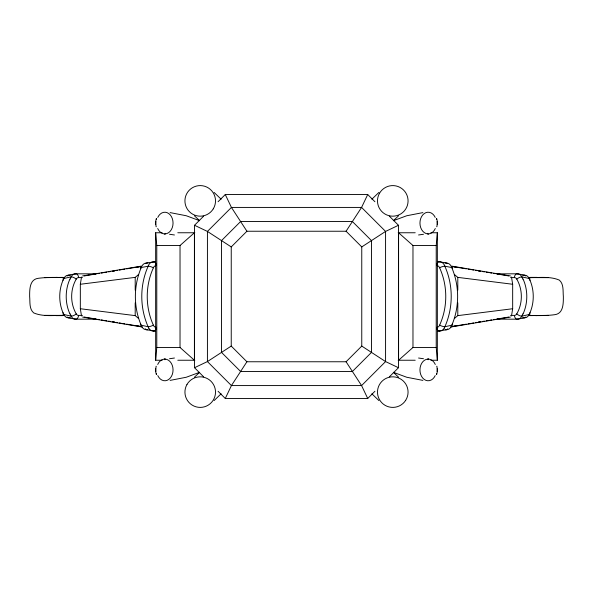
<?xml version="1.0" encoding="UTF-8"?>
<svg xmlns="http://www.w3.org/2000/svg" width="593" height="593" viewBox="0 0 593 593"><rect width="100%" height="100%" fill="white"/><g stroke="black" fill="none" stroke-linecap="round" stroke-linejoin="round"><path stroke-width="0.89" d="M156.47 218.52L156.278 219.106L156.433 218.654C155.04 219.825 156.233 228.683 156.233 226.741M156.233 366.259C156.233 364.317 155.04 373.182 156.433 374.346L156.278 373.894L156.47 374.479M436.767 226.741C436.767 228.683 437.96 219.818 436.567 218.654L436.722 219.106L436.53 218.52M436.53 374.479L436.722 373.894L436.567 374.346C437.96 373.175 436.767 364.317 436.767 366.259M155.751 368.764L155.707 369.387M437.241 224.265L437.293 223.613M155.714 222.323L155.759 221.678L155.707 222.353M437.286 370.677L437.241 371.322L437.293 370.647M162.119 360.24L155.655 360.24L156.782 347.491L156.782 245.509L155.655 232.76L162.119 232.76M430.881 360.24L437.345 360.24L436.218 347.491L436.218 245.509L437.345 232.76L430.881 232.76M81.508 315.987L80.337 308.738L80.337 284.262L81.508 277.013M511.492 315.987L512.663 308.738L512.663 284.262L511.492 277.013M63.006 280.541L63.925 278.473A6.775 5.204 83.2 0 1 68.373 275.248A3.921 2.335 83.7 0 0 67.202 276.019M529.994 312.459L529.075 314.527A6.775 5.204 83.2 0 1 524.627 317.752A3.921 2.335 83.7 0 0 525.798 316.981M156.248 265.59A3.884 3.113 -90 0 0 153.394 267.799C145.196 285.774 145.196 307.137 153.365 325.127A3.899 3.121 90 0 0 156.226 327.336M436.774 327.336A3.899 3.121 -90 0 0 439.635 325.12C447.811 307.137 447.789 285.774 439.606 267.791A3.884 3.113 90 0 0 436.752 265.59M70.07 279.17L71.234 276.82A4.003 1.394 29.9 0 1 76.223 279.133A3.476 2.787 -90 0 1 78.565 277.606L82.464 277.591M522.93 313.83L521.766 316.18A4.003 1.445 30.1 0 1 516.725 313.867A3.476 2.787 -90 0 1 514.435 315.394L510.536 315.409M218.083 391.276L225.281 398.481L231.426 385.576L246.918 361.76L346.082 361.76L361.76 346.082L361.76 246.918L346.082 231.24L246.918 231.24L231.24 246.918L231.24 346.082L246.918 361.76M374.917 201.724L367.719 194.519L361.574 207.424L346.082 231.24M444.246 328.137C453.297 308.79 453.586 285.663 444.809 266.168A7.205 5.641 -84.1 0 0 444.209 264.774A7.768 6.078 -84.2 0 0 439.45 261.772L437.53 261.772M76.223 279.133C70.137 289.703 70.137 303.297 76.223 313.867A3.476 2.787 90 0 0 78.565 315.394L82.464 315.409M516.777 313.867C522.863 303.297 522.863 289.703 516.777 279.133A3.476 2.787 90 0 0 514.435 277.606L510.536 277.591M203.681 376.881L194.519 367.719L194.519 225.281L203.681 216.119M218.083 201.724L225.281 194.519L367.719 194.519M225.281 398.481L367.719 398.481L374.917 391.276M389.319 376.881L398.481 367.719L398.481 225.281L389.319 216.119M371.885 199.196L378.897 192.429M221.115 393.804L214.103 400.571M199.633 372.293L194.482 377.17M393.367 220.707L398.518 215.83M156.782 245.509L180.027 245.509L194.408 232.76L194.408 360.24L180.027 347.491L156.782 347.491M436.218 347.491L412.973 347.491L398.592 360.24L398.592 232.76L412.973 245.509L436.218 245.509M80.337 284.262L135.204 277.376L138.621 274.485M454.379 318.515L457.796 315.624L512.663 308.738M361.76 246.918L385.576 231.426L398.481 225.281M231.24 346.082L207.424 361.574L194.519 367.719M393.493 220.648L406.739 215.748L422.898 212.605M199.507 372.352L186.261 377.252L170.102 380.395M63.925 278.473L71.227 276.812M529.075 314.527L521.773 316.188M439.45 261.772L446.336 263.01A7.709 6.034 -84.2 0 1 451.718 267.502C459.553 285.715 459.605 306.996 451.807 325.231A7.716 6.019 83.4 0 1 446.462 329.73L437.597 331.146M418.562 234.976L423.484 234.265M174.438 358.024L169.516 358.735M155.47 261.772L146.664 263.01A3.899 2.335 90 0 0 145.67 263.581M112.781 271.357L114.597 271.045M137.302 267.206L139.118 266.894M453.882 326.106L455.698 325.794M478.403 321.955L480.219 321.643M82.553 275.953L141.216 266.138M84.191 275.953L95.925 273.988M97.726 273.692L99.535 273.388M101.336 273.084L103.138 272.78M104.946 272.483L106.747 272.18M108.556 271.876L110.357 271.579M112.166 271.275L113.967 270.971M115.776 270.667L117.577 270.371M119.386 270.067L121.187 269.763M122.996 269.459L124.797 269.163M126.606 268.859L141.045 266.442M451.051 326.706L466.394 324.141M468.203 323.837L470.004 323.541M471.813 323.237L473.614 322.933M475.423 322.629L477.224 322.333M479.033 322.029L480.834 321.725M482.643 321.421L484.444 321.124M486.253 320.82L488.054 320.516M489.862 320.22L491.664 319.916M493.465 319.612L495.274 319.308M497.075 319.012L508.809 317.047M450.88 327.01L510.447 317.047M528.756 277.583C538.896 277.813 549.696 276.027 559.281 280.081C563.98 284.047 562.824 291.067 563.35 296.5C563.35 303.245 563.602 313.749 554.581 314.713C546.034 315.869 537.362 315.624 528.756 315.417M64.244 315.417C54.104 315.187 43.304 316.973 33.719 312.919C29.02 308.953 30.176 301.933 29.65 296.5C29.65 289.755 29.398 279.251 38.419 278.287C46.966 277.131 55.638 277.376 64.244 277.583M44.72 277.65L62.665 277.376M528.489 277.591L548.28 277.65M44.72 315.35L64.511 315.409M530.335 315.624L548.28 315.35M496.593 273.855L517.444 273.803L524.635 275.204L522.552 275.204M96.407 319.145L75.556 319.197L68.365 317.796L70.448 317.796M177.796 232.76L194.808 232.76M398.192 232.76L415.204 232.76M147.946 263.01L146.664 263.01A7.709 6.034 84.2 0 0 141.282 267.502A3.929 0.971 19.7 0 0 140.8 268.496M445.054 263.01L446.336 263.01A3.899 2.335 -90 0 1 447.33 263.581M530.335 277.376L537.088 277.376M55.912 315.624L62.665 315.624M153.402 267.791A3.936 0.978 20.5 0 0 148.287 266.19L141.282 267.51C133.44 285.707 133.395 307.004 141.193 325.231A7.716 6.019 -83.4 0 0 146.538 329.73L147.827 329.745M445.173 329.745L446.462 329.745M146.538 329.745L155.403 331.146M177.796 360.24L194.808 360.24M398.192 360.24L415.204 360.24M70.448 275.204L68.365 275.204L75.556 273.803L96.407 273.855M522.552 317.796L524.635 317.796L517.444 319.197L496.593 319.145M55.912 277.376L64.511 277.591M528.489 315.409L537.088 315.624M454.379 274.485L457.796 277.376L512.663 284.262M80.337 308.738L135.204 315.624L138.621 318.515M170.102 212.605L186.261 215.748L199.507 220.648M169.516 234.265L174.438 234.976M418.562 358.024L423.484 358.735M422.898 380.395L406.739 377.252L393.493 372.352M451.784 266.138L510.447 275.953M451.955 266.442L466.394 268.859M468.203 269.163L470.004 269.459M471.813 269.763L473.614 270.067M475.423 270.371L477.224 270.667M479.033 270.971L480.834 271.275M482.643 271.579L484.444 271.876M486.253 272.18L488.054 272.483M489.862 272.78L491.664 273.084M493.465 273.388L495.274 273.692M497.075 273.988L508.809 275.953M84.191 317.047L95.925 319.012M97.726 319.308L99.535 319.612M101.336 319.916L103.138 320.22M104.946 320.516L106.747 320.82M108.556 321.124L110.357 321.421M112.166 321.725L113.967 322.029M115.776 322.333L117.577 322.629M119.386 322.933L121.187 323.237M122.996 323.541L124.797 323.837M126.606 324.141L141.949 326.706M82.553 317.047L142.12 327.01M453.882 266.894L455.698 267.206M478.403 271.045L480.219 271.357M112.781 321.643L114.597 321.955M137.302 325.794L139.118 326.106M516.777 279.133A4.003 1.394 -29.9 0 1 521.714 276.864L529.075 278.473L529.994 280.541M76.275 313.867A4.003 1.445 -30.1 0 1 71.249 316.165L63.925 314.527L63.006 312.459M194.519 225.281L207.424 231.426L231.24 246.918M398.481 367.719L385.576 361.574L361.76 346.082M214.103 192.429L221.115 199.196M378.897 400.571L371.885 393.804M398.518 377.17L393.367 372.293M194.482 215.83L199.633 220.707M346.082 361.76L361.574 385.576L367.719 398.481M246.918 231.24L231.426 207.424L225.281 194.519M521.766 276.82L522.93 279.17M71.234 316.18L70.07 313.83M148.754 328.137C139.703 308.79 139.414 285.663 148.191 266.168A7.205 5.641 84.1 0 1 148.791 264.774A7.768 6.078 84.2 0 1 153.55 261.772M437.286 222.323L437.241 221.678L437.293 222.353M155.707 370.647L155.751 371.27L155.714 370.677M437.249 368.764L437.293 369.387M155.707 223.613L155.759 224.265M457.796 277.376L457.796 290.125M457.796 302.875L457.796 315.624M437.345 232.76L437.345 360.24M412.973 245.509L412.973 347.491M180.027 245.509L180.027 347.491M155.655 232.76L155.655 360.24M135.204 277.376L135.204 290.125M135.204 302.875L135.204 315.624M439.502 331.064A3.943 2.365 -90 0 1 436.73 327.366M436.707 265.568A3.943 2.365 -90 0 1 439.443 261.854M447.745 328.789A3.892 2.335 90 0 1 446.455 329.693M444.231 328.129A7.768 6.056 83.5 0 1 439.509 331.146M452.207 324.171A3.929 0.964 19.5 0 1 451.762 325.201L444.846 326.75A3.936 0.978 20.4 0 1 439.628 325.127M452.2 268.496A3.929 0.971 -19.7 0 0 451.666 267.532L444.757 266.168A3.936 0.978 -20.5 0 0 439.598 267.791M435.218 375.584A10.83 8.235 -90 0 1 422.802 378.134A10.83 8.235 -90 0 1 422.928 361.604A10.83 8.235 -90 0 1 435.306 364.48M517.43 319.108A3.981 2.372 83.5 0 1 514.39 315.409M521.796 316.21A6.805 5.211 83.1 0 1 517.444 319.153M529.868 313.4A3.988 1.319 28.1 0 1 529.008 314.475M523.07 279.066A35.076 28.116 -90 0 1 523.07 313.934M517.444 273.847A6.805 5.211 -83.1 0 1 521.796 276.79M529.097 278.458A6.775 5.204 -83.2 0 0 524.627 275.248A3.921 2.335 -83.7 0 1 525.798 276.019M529.045 278.495A3.988 1.334 -28.5 0 1 529.845 279.607M514.339 277.583A3.981 2.424 -84.5 0 1 517.422 273.899M530.083 280.482A34.424 27.597 -90 0 1 530.083 312.518M428.168 358.446A2.505 1.631 -90 0 1 427.635 359.662M427.635 233.338A2.505 1.631 -90 0 1 428.168 234.554M428.428 359.588A5.07 3.847 -90 0 1 428.257 359.699M435.306 228.52A10.83 8.235 90 0 1 422.928 231.396A10.83 8.235 90 0 1 422.802 214.866A10.83 8.235 90 0 1 435.218 217.416M157.782 217.416A10.83 8.235 -90 0 1 170.198 214.866A10.83 8.235 -90 0 1 170.072 231.396A10.83 8.235 -90 0 1 157.694 228.52M165.365 359.662A2.505 1.631 -90 0 1 164.832 358.446M164.832 234.554A2.505 1.631 -90 0 1 165.365 233.338M164.743 359.699A5.07 3.847 -90 0 1 164.572 359.588M63.903 314.542A6.775 5.204 -83.2 0 0 68.373 317.752A3.921 2.335 -83.7 0 1 67.202 316.981M78.61 315.409A3.981 2.372 -83.5 0 1 75.57 319.108M75.556 319.153A6.805 5.211 -83.1 0 1 71.204 316.21M63.992 314.475A3.988 1.319 -28.1 0 1 63.132 313.4M69.93 313.934A35.076 28.116 90 0 1 69.93 279.066M71.204 276.79A6.805 5.211 83.1 0 1 75.556 273.847M63.154 279.607A3.988 1.334 28.5 0 1 63.955 278.495M75.578 273.899A3.981 2.424 84.5 0 1 78.661 277.583M62.917 312.518A34.424 27.597 90 0 1 62.917 280.482M157.694 364.48A10.83 8.235 90 0 1 170.072 361.604A10.83 8.235 90 0 1 170.198 378.134A10.83 8.235 90 0 1 157.782 375.584M156.27 327.366A3.943 2.365 90 0 1 153.498 331.064M153.557 261.854A3.943 2.365 90 0 1 156.293 265.568M146.545 329.693A3.892 2.335 -90 0 1 145.255 328.789M153.491 331.146A7.768 6.056 -83.5 0 1 148.769 328.129M140.793 324.171A3.929 0.964 -19.5 0 0 141.238 325.201L148.154 326.75A3.936 0.978 -20.4 0 0 153.372 325.127M231.426 207.424L207.424 231.426L207.424 361.574L231.426 385.576L361.574 385.576L385.576 361.574L385.576 231.426L361.574 207.424L231.426 207.424M240.639 221.486L221.486 240.639L221.486 352.361L240.639 371.514L352.361 371.514L371.514 352.361L371.514 240.639L352.361 221.486L240.639 221.486M405.664 400.342A15.292 15.292 -90 0 0 393.455 376.837A15.292 15.292 -90 0 0 379.209 399.163A15.292 15.292 -90 0 0 405.664 400.342M379.535 193.236A15.292 15.292 90 0 0 392.774 216.178A15.292 15.292 90 0 0 406.02 193.236A15.292 15.292 90 0 0 379.535 193.236M213.287 208.825A15.292 15.292 -90 0 0 200.567 185.594A15.292 15.292 -90 0 0 186.81 208.232A15.292 15.292 -90 0 0 213.287 208.825M186.98 384.472A15.292 15.292 90 0 0 200.226 407.406A15.292 15.292 90 0 0 213.465 384.472A15.292 15.292 90 0 0 186.98 384.472"/></g></svg>
